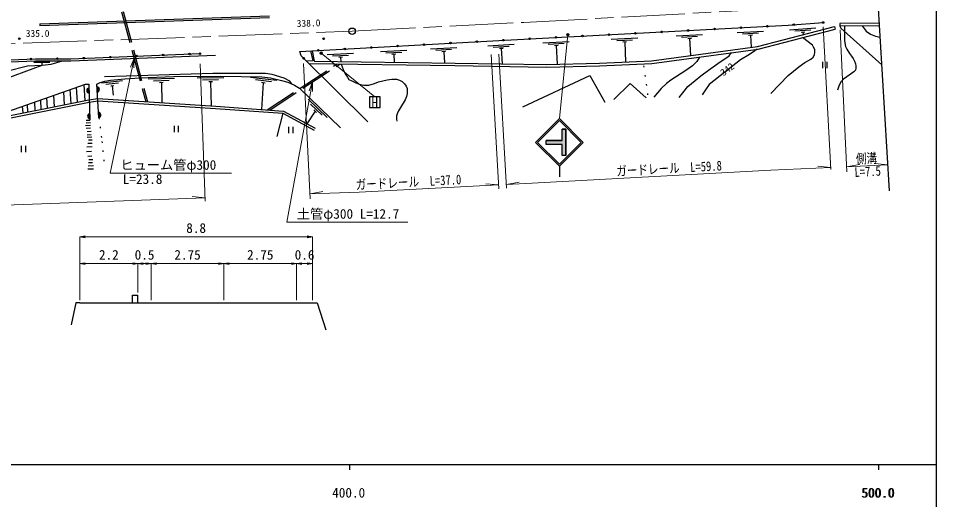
# Model space of a CAD drawing. Units: millimetres at full size, sheet at 1:1000, with parts at other scales. Extents: x 40000 to 680000, y 20000 to 380000.
# Drawn here: x 405402 to 579000, y 198357 to 289324 of the extents above; entities that cross this region are included whole.
import ezdxf
from ezdxf.enums import TextEntityAlignment as Align

# ---------------------------------------------------------------- set-up
doc = ezdxf.new("R2010")
doc.units = ezdxf.units.MM
doc.header["$LTSCALE"] = 1000
for name, pattern in [('CHAIN', [18.5, 12, -1.5, 3.5, -1.5]), ('DASHED', [7.5, 6, -1.5]), ('DOTTED', [1.75, 0.25, -1.5])]:
    doc.linetypes.add(name, pattern=pattern)
for name, color, linetype, lineweight in [('M-BGD', 7, 'Continuous', 25), ('M-BMK', 2, 'CHAIN', 13), ('M-BMK-OTRS', 5, 'Continuous', 25), ('M-BMK-SRVR', 3, 'Continuous', 25), ('M-STR-HTXT', 7, 'Continuous', 13), ('M-STR-STRC', 7, 'Continuous', 25), ('M-TTL-BAND', 7, 'Continuous', 25)]:
    doc.layers.add(name, color=color, linetype=linetype, lineweight=lineweight)
doc.styles.add('ＭＳ ゴシック', font='')
doc.styles.get('ＭＳ ゴシック').set_extended_font_data('MS Gothic')

# ---------------------------------------------------------------- blocks, each defined once
blk = doc.blocks.new('open_arrow')
at = {"color": 0, "linetype": 'Continuous', "lineweight": -2}
blk.add_lwpolyline([(7.5, 1.25), (0, 0), (7.5, -1.25)], dxfattribs=at)

msp = doc.modelspace()

# ---------------------------------------------------------------- hatches: boundary and pattern name
at = {"layer": 'M-BGD'}
for points in [[(551846, 288123, -0.41421), (551985, 288283, -0.41421), (552145, 288145, -1)], [(557405, 288535, -0.41421), (557544, 288695, -0.41421), (557705, 288557, -1)], [(521890, 286500, -1), (522190, 286515, -1)], [(526883, 286760, -0.41421), (527025, 286917, -0.41421), (527183, 286775, -1)], [(531876, 287025, -1), (532176, 287041, -0.41421), (532034, 286883, -0.41421)], [(536869, 287295, -1), (537169, 287311, -0.41421), (537027, 287153, -0.41421)], [(541862, 287564, -1), (542161, 287581, -0.41421), (542020, 287423, -0.41421)], [(546855, 287834, -1), (547154, 287851, -0.41421), (547012, 287693, -0.41421)], [(486939, 284645, -0.41421), (487081, 284803, -0.41421), (487239, 284661, -1)], [(491932, 284921, -0.41421), (492073, 285079, -0.41421), (492231, 284937, -1)], [(496924, 285197, -0.41421), (497066, 285355, -0.41421), (497224, 285214, -1)], [(501917, 285459, -1), (502217, 285474, -1)], [(506911, 285719, -1), (507210, 285734, -1)], [(511904, 285979, -1), (512203, 285995, -1)], [(516897, 286239, -1), (517197, 286255, -1)], [(461978, 283264, -0.41421), (462119, 283422, -0.41421), (462277, 283281, -1)], [(466970, 283540, -0.41421), (467111, 283699, -0.41421), (467269, 283557, -1)], [(471962, 283817, -0.41421), (472104, 283975, -0.41421), (472262, 283833, -1)], [(476955, 284093, -0.41421), (477096, 284251, -0.41421), (477254, 284109, -1)], [(481947, 284369, -0.41421), (482089, 284527, -0.41421), (482247, 284385, -1)], [(407633, 281658, -1), (407933, 281670, -1)], [(412633, 281699, -1), (412933, 281699, -0.41421), (412783, 281549, -0.41421)], [(417631, 281791, -1), (417930, 281803, -0.41421), (417787, 281647, -0.41421)], [(422627, 281989, -1), (422927, 282001, -0.41421), (422783, 281845, -0.41421)], [(427623, 282187, -1), (427923, 282199, -0.41421), (427779, 282043, -0.41421)], [(432619, 282385, -1), (432919, 282397, -0.41421), (432775, 282241, -0.41421)], [(437615, 282583, -1), (437915, 282595, -0.41421), (437771, 282439, -0.41421)], [(439574, 282661, -1), (439874, 282673, -0.41421), (439730, 282517, -0.41421)], [(459174, 281784, -0.41421), (459315, 281942, -0.41421), (459474, 281800, -1)], [(418756, 275168, -0.82183), (418726, 276159)], [(420285, 276385, -0.82183), (420342, 275396)], [(418901, 270371, -0.82183), (418871, 271362)], [(420562, 271556, -0.82183), (420619, 270567)]]:
    msp.add_hatch(color=256, dxfattribs=at).paths.add_polyline_path(points)
at = {"layer": 'M-STR-HTXT'}
for points in [[(509070, 286085, -1), (509455, 286404, -0.41421), (509422, 286052, -0.41421)], [(462407, 282612, -1), (462847, 282852, -1)]]:
    msp.add_hatch(color=256, dxfattribs=at).paths.add_polyline_path(points)
at = {"layer": 'M-STR-STRC'}
msp.add_hatch(color=256, dxfattribs=at).paths.add_polyline_path([(508179, 265514), (508179, 263389), (508929, 263389), (508929, 268389), (508179, 268389), (508179, 266264), (505179, 266264), (505179, 265514)])

# ---------------------------------------------------------------- linework, layer by layer
at = {"layer": 'M-BGD', "linetype": 'DASHED'}
for p, q in [((422980, 297825), (429469, 273575)), ((423280, 297866), (429785, 273554)), ((452427, 272029), (465638, 280702)), ((452921, 271994), (466173, 280694)), ((455382, 271420), (454244, 267006))]:
    msp.add_line(p, q, dxfattribs=at)
at = {"layer": 'M-BGD'}
for p, q in [((409457, 288304), (452895, 289818)), ((409457, 288304), (409468, 288004)), ((409468, 288004), (452906, 289518)), ((568179, 288406), (560717, 288354)), ((560717, 288354), (560721, 287854)), ((546277, 286852), (541284, 286582)), ((545294, 286498), (542299, 286336)), ((556177, 287491), (551191, 287122)), ((555202, 287118), (552210, 286896)), ((554077, 286734), (553379, 286682)), ((553728, 286708), (553762, 286244)), ((559688, 287771), (559813, 287287)), ((568208, 287906), (560721, 287854)), ((509550, 284905), (504557, 284645)), ((522495, 285580), (517502, 285320)), ((521512, 285228), (518516, 285072)), ((520379, 284869), (519680, 284832)), ((520030, 284850), (520191, 281080)), ((534766, 286229), (529773, 285960)), ((533783, 285876), (530788, 285714)), ((532651, 285514), (531952, 285476)), ((532302, 285495), (532475, 282291)), ((544162, 286137), (543463, 286099)), ((543813, 286118), (543924, 283856)), ((478849, 283246), (473857, 282970)), ((488282, 283768), (483290, 283492)), ((487300, 283413), (484305, 283247)), ((486169, 283050), (485470, 283011)), ((485819, 283030), (485936, 280914)), ((499163, 284369), (494170, 284093)), ((498181, 284015), (495185, 283849)), ((497049, 283652), (496350, 283613)), ((496700, 283632), (496860, 280730)), ((508567, 284553), (505571, 284397)), ((507434, 284194), (506735, 284158)), ((507084, 284176), (507268, 280643)), ((471470, 269769), (459324, 281792)), ((468777, 282689), (463785, 282413)), ((467795, 282334), (464800, 282169)), ((466663, 281971), (465964, 281932)), ((466314, 281952), (466356, 281192)), ((477867, 282891), (474872, 282726)), ((476735, 282528), (476036, 282489)), ((476386, 282509), (476467, 281049)), ((411330, 280999), (408330, 280999)), ((409830, 280999), (409828, 280449)), ((557430, 281096), (557430, 279896)), ((558230, 281096), (558230, 279896)), ((434917, 277981), (429920, 277803)), ((444231, 278066), (439231, 278018)), ((454273, 277563), (449308, 278151)), ((416578, 273477), (416411, 276291)), ((418026, 273766), (417846, 276796)), ((418756, 275168), (418726, 276159)), ((420285, 276385), (420342, 275396)), ((425074, 277487), (421095, 277082)), ((424315, 277048), (421927, 276805)), ((423436, 276597), (422879, 276540)), ((423158, 276568), (423340, 274777)), ((433931, 277586), (430933, 277479)), ((432794, 277185), (432095, 277160)), ((432445, 277172), (432514, 273376)), ((443234, 277697), (440234, 277668)), ((442088, 277326), (441388, 277319)), ((441738, 277322), (441822, 272770)), ((453238, 277323), (450258, 277676)), ((451706, 277142), (451352, 272105)), ((452053, 277101), (451358, 277183)), ((410911, 272350), (410794, 274314)), ((412237, 272614), (412108, 274776)), ((414135, 272991), (413990, 275439)), ((415383, 273240), (415226, 275874)), ((406281, 271429), (406206, 272699)), ((407200, 271611), (407117, 273019)), ((408593, 271889), (408497, 273505)), ((409735, 272116), (409628, 273903)), ((463779, 270563), (460189, 274042)), ((462811, 271000), (460656, 273088)), ((418901, 270371), (418871, 271362)), ((420562, 271556), (420619, 270567)), ((461483, 271785), (459944, 269408)), ((461734, 271542), (461232, 272029)), ((418100, 269100), (419059, 269148)), ((418205, 269583), (419063, 269625)), ((418232, 270077), (418908, 270110)), ((418249, 268578), (419064, 268618)), ((418413, 267314), (419158, 267351)), ((418430, 267942), (419173, 267979)), ((434835, 269012), (434835, 267812)), ((435635, 269012), (435635, 267812)), ((456481, 268823), (456481, 267623)), ((457281, 268823), (457281, 267623)), ((418400, 266870), (419304, 266914)), ((418514, 265715), (419369, 265757)), ((418675, 266356), (419336, 266388)), ((405947, 265222), (405947, 264022)), ((406747, 265222), (406747, 264022)), ((418255, 264190), (419199, 264237)), ((418344, 265044), (419353, 265094)), ((418512, 263308), (419288, 263347)), ((418707, 262639), (419469, 262677)), ((418545, 260855), (419627, 260909)), ((418599, 261449), (419602, 261498)), ((418655, 262071), (419422, 262109)), ((427010, 237030), (428010, 237030)), ((427010, 235530), (427010, 237030)), ((428010, 235530), (428010, 237030))]:
    msp.add_line(p, q, dxfattribs=at)
at = {"layer": 'M-BGD', "linetype": 'DOTTED'}
msp.add_line((524423, 274885), (523616, 280722), dxfattribs=at)
at = {"layer": 'M-BGD'}
for points in [[(459324, 281792), (458885, 282226), (458639, 283080), (497337, 285220), (529522, 286897), (550916, 288054), (557555, 288546)], [(460349, 280777), (487947, 280386), (505239, 280084), (515280, 280376), (525163, 280786), (545230, 283530), (559813, 287287)], [(460958, 283208), (461325, 281263), (487955, 280886), (505236, 280584), (515262, 280875), (525119, 281285), (545133, 284022), (559688, 287771)], [(561609, 287860), (561583, 286370), (561583, 285061), (561745, 284004), (562001, 283480), (562504, 282681), (562920, 282190), (563222, 281719), (563491, 281214), (563676, 280740), (563737, 280323), (563747, 279894), (563632, 279542), (563377, 279225), (562009, 278252), (561362, 277828), (560960, 277389), (560563, 276689), (560235, 275739)], [(560721, 287854), (560875, 287474), (568644, 280567)], [(564949, 287883), (565702, 286927), (566480, 286311), (567444, 285987), (568336, 285750)], [(547653, 275141), (550946, 278507), (552970, 280194), (554083, 280980), (555213, 281637), (555627, 282000), (555916, 282459), (555974, 282918), (555974, 283446), (555750, 283905), (555537, 284229), (553657, 285701)], [(460647, 283191), (461041, 281269), (459868, 281253)], [(545057, 283507), (544660, 283188), (543614, 282471), (541921, 281464), (536025, 276793), (535331, 275820), (534665, 274878)], [(332820, 279529), (343356, 279609), (344469, 279680), (354988, 279775), (390786, 280975), (408652, 281699), (415320, 281699), (439724, 282667)], [(344023, 278663), (344068, 278800), (344162, 278939), (344314, 279145), (344494, 279280), (354997, 279375), (390801, 280576), (408660, 281299), (415328, 281299), (442666, 282383)], [(387943, 280480), (387636, 275329), (388158, 275300), (388455, 275011), (399274, 278691), (400672, 278947), (403187, 279339), (407158, 280360), (409910, 280451), (411614, 280642), (413738, 281299)], [(534155, 282016), (533661, 281172), (532835, 280325), (531588, 279462), (528761, 277658), (527959, 277022), (526935, 276093), (525550, 274454)], [(530339, 274392), (530993, 275273), (531981, 276426), (533326, 277604), (534396, 278464), (535862, 279553), (538088, 281114), (539138, 281771), (539748, 282258), (540224, 282846)], [(362878, 260066), (378310, 267470), (389076, 272485), (398880, 276452), (404777, 278618), (409910, 280451)], [(466440, 280691), (466827, 279659), (467172, 278824), (467599, 278218), (467908, 277796), (468415, 277488), (469192, 277127), (469838, 276870), (470728, 276724), (471677, 276724), (472713, 277024), (473512, 277318), (474307, 277537), (475099, 277705), (476036, 277812), (476894, 277801), (477457, 277654), (477985, 277377), (478381, 276961), (478684, 276509), (478874, 276099), (478924, 275788), (478888, 275143), (478773, 274535), (478535, 273953), (477659, 272482), (477273, 271837), (477008, 271297), (476919, 270810), (476919, 270255), (476941, 269919)], [(420621, 270531), (420257, 276873), (420883, 277193), (421777, 277483), (422795, 277617), (425554, 277898), (428396, 278109), (434723, 278334), (443672, 278421), (451423, 278263), (453090, 278066), (455136, 277579), (456362, 277242), (457579, 276727), (458548, 276133), (466270, 268651)], [(457073, 276941), (456694, 277444), (455671, 278023), (453360, 278700), (452141, 278892), (442186, 278927), (421694, 278281)], [(500784, 272576), (513425, 278494), (516297, 273493)], [(397806, 269742), (418099, 276885), (418703, 276914), (418908, 270110)], [(517959, 273993), (521038, 277012), (524107, 274309)], [(378010, 262025), (397806, 269742), (418743, 273908), (420427, 274164), (442703, 272712), (455496, 271813), (461510, 268561)], [(378156, 261653), (397919, 269357), (418812, 273514), (420444, 273762), (442676, 272313), (455382, 271420), (461319, 268209)], [(417010, 235530), (416297, 235530), (415364, 231386)], [(417010, 235530), (428010, 235530), (430510, 235530), (444260, 235530), (458010, 235530), (461010, 235530)], [(461010, 235530), (461904, 235530), (463549, 230464)]]:
    msp.add_lwpolyline(points, dxfattribs=at)
at = {"layer": 'M-BGD', "linetype": 'DOTTED'}
msp.add_lwpolyline([(420621, 270531), (421200, 266061), (421706, 260931)], dxfattribs=at)
at = {"layer": 'M-BGD'}
for centre in [(551996, 288134), (557555, 288546), (522040, 286507), (527033, 286768), (532026, 287033), (537019, 287303), (542012, 287573), (547004, 287842), (405582, 285479), (463121, 285464), (487089, 284653), (492082, 284929), (497074, 285205), (502067, 285466), (507060, 285727), (512054, 285987), (517047, 286247), (462127, 283273), (467120, 283549), (472112, 283825), (477104, 284101), (482097, 284377), (407783, 281664), (412783, 281699), (417781, 281797), (422777, 281995), (427773, 282193), (432769, 282391), (437765, 282589), (439724, 282667), (459324, 281792)]:
    msp.add_circle(centre, 150, dxfattribs=at)
for centre, start, end in [((418839, 275666), 102.8993, 260.5575), ((420216, 275885), 284.45505, 82.11324), ((418983, 270869), 102.8993, 260.5575), ((420493, 271056), 284.45505, 82.11324)]:
    msp.add_arc(centre, 505, start, end, dxfattribs=at)
at = {"layer": 'M-BMK'}
msp.add_lwpolyline([(72382, 299566), (170897, 283933), (179622, 282574), (196438, 280890), (210483, 279946), (221941, 279585), (235861, 279613), (269737, 280357), (344582, 282778), (369339, 283262), (468500, 286894), (500955, 288561), (546149, 290989), (567965, 292011)], dxfattribs=at)
at = {"layer": 'M-BMK-OTRS'}
msp.add_line((570059, 256705), (565650, 331055), dxfattribs=at)
at = {"layer": 'M-BMK-SRVR'}
msp.add_circle((468500, 286894), 600, dxfattribs=at)
at = {"layer": 'M-STR-HTXT'}
for p, q in [((559000, 260774), (557522, 287702)), ((562031, 260324), (560745, 287166)), ((509263, 286245), (507680, 270390)), ((462627, 282732), (472774, 274481)), ((496238, 257118), (494760, 282497)), ((497700, 257203), (496221, 282582)), ((440747, 254754), (439776, 280714)), ((460593, 255211), (459315, 280790)), ((558980, 261131), (556536, 261358)), ((561986, 261271), (564398, 261726)), ((561986, 261271), (569766, 261640)), ((569766, 261640), (567321, 261868)), ((496196, 257850), (493750, 258067)), ((497658, 257925), (500068, 258391)), ((440722, 255430), (438280, 255682)), ((460546, 256156), (462963, 256586)), ((417010, 236030), (417010, 248040)), ((417010, 248039), (461010, 248039)), ((461010, 236030), (461010, 248040)), ((417010, 242976), (428010, 242976)), ((428010, 237530), (428010, 242977)), ((428010, 242976), (430510, 242976)), ((430510, 236030), (430510, 242978)), ((430510, 242977), (444260, 242977)), ((444260, 236030), (444260, 242978)), ((444260, 242977), (458010, 242977)), ((458010, 236030), (458010, 242978)), ((458010, 242976), (461010, 242976))]:
    msp.add_line(p, q, dxfattribs=at)
for points in [[(427275, 281773), (422779, 260054), (445679, 260054)], [(461023, 277313), (456142, 250804), (479042, 250804)], [(497658, 257925), (502552, 258177), (547677, 260601), (558980, 261131)], [(460546, 256156), (469837, 256496), (496196, 257850)], [(334088, 251996), (345372, 252361), (370193, 252847), (440722, 255430)]]:
    msp.add_lwpolyline(points, dxfattribs=at)
for centre in [(509263, 286245), (462627, 282732)]:
    msp.add_circle(centre, 250, dxfattribs=at)
at = {"layer": 'M-STR-STRC'}
for p, q in [((503180, 265890), (507680, 270390)), ((503533, 265890), (507680, 270036)), ((512180, 265890), (507680, 270390)), ((511826, 265890), (507680, 270036)), ((508929, 268389), (508179, 268389)), ((508179, 266264), (508179, 268389)), ((508929, 263389), (508929, 268389)), ((503180, 265890), (507680, 261389)), ((503533, 265890), (507680, 261743)), ((505179, 265514), (505179, 266264)), ((508179, 266264), (505179, 266264)), ((507680, 261743), (511826, 265890)), ((507680, 261390), (512180, 265890)), ((508179, 265514), (505179, 265514)), ((508179, 263389), (508179, 265514)), ((508929, 263389), (508179, 263389)), ((507680, 261389), (507680, 259390))]:
    msp.add_line(p, q, dxfattribs=at)
for points in [[(473774, 274481), (471774, 274481), (471774, 272481), (473774, 272481)], [(505179, 266264), (508179, 266264), (508179, 268389), (508929, 268389), (508929, 263389), (508179, 263389), (508179, 265514), (505179, 265514)]]:
    msp.add_lwpolyline(points, close=True, dxfattribs=at)
at = {"layer": 'M-TTL-BAND'}
for p, q in [((579000, 20000), (579000, 370000)), ((40000, 205000), (579000, 205000)), ((468000, 205000), (468000, 204000)), ((568000, 205000), (568000, 204000))]:
    msp.add_line(p, q, dxfattribs=at)

# ---------------------------------------------------------------- block references
at = {"layer": 'M-STR-HTXT'}
for p, xscale, yscale, rotation in [((427275, 281773), 240, 240, 258.3), ((461023, 277313), 240, 240, 259.6), ((461010, 248039), 133, 133, 180), ((428010, 242976), 133, 133, 180), ((430510, 242976), 133, 133, 180), ((444260, 242977), 133, 133, 180), ((458010, 242977), 133, 133, 180), ((461010, 242976), 133, 133, 180)]:
    msp.add_blockref('open_arrow', p, dxfattribs=dict(at, xscale=xscale, yscale=yscale, rotation=rotation))
at = {"layer": 'M-STR-HTXT', "xscale": 133, "yscale": 133}
for p in [(417010, 248039), (417010, 242976), (428010, 242976), (430510, 242977), (444260, 242977), (458010, 242976)]:
    msp.add_blockref('open_arrow', p, dxfattribs=at)

# ---------------------------------------------------------------- texts
at = {"layer": 'M-BGD', "style": 'ＭＳ ゴシック'}
msp.add_text('338.0', height=1320, rotation=1.764, dxfattribs=at).set_placement((458017, 288356), align=Align.MIDDLE_LEFT)
msp.add_text('335.0', height=1320, dxfattribs=at).set_placement((406795, 286484), align=Align.MIDDLE_LEFT)
msp.add_text('342', height=1320, rotation=36.723, dxfattribs=at).set_placement((539405, 279700), align=Align.MIDDLE_CENTER)
at = {"layer": 'M-STR-HTXT', "style": 'ＭＳ ゴシック', "width": 0.8}
for s, rotation, p in [('側溝', 3.076, (565824, 261384)), ('ガードレール\u3000L=59.8', 3.076, (528486, 259518)), ('ガードレール\u3000L=37.0', 2.94, (479224, 256927))]:
    msp.add_text(s, height=1833, rotation=rotation, dxfattribs=at).set_placement(p, align=Align.BOTTOM_CENTER)
at = {"layer": 'M-STR-HTXT', "style": 'ＭＳ ゴシック'}
for s, p in [('ヒューム管φ300 ', (424679, 260154)), ('土管φ300 L=12.7', (458042, 250904))]:
    msp.add_text(s, height=1833, dxfattribs=at).set_placement(p, align=Align.BOTTOM_LEFT)
at = {"layer": 'M-STR-HTXT', "style": 'ＭＳ ゴシック', "width": 0.8}
msp.add_text('L=7.5', height=1833, rotation=3.076, dxfattribs=at).set_placement((565915, 261304), align=Align.TOP_CENTER)
at = {"layer": 'M-STR-HTXT', "style": 'ＭＳ ゴシック'}
msp.add_text('L=23.8', height=1833, dxfattribs=at).set_placement((425148, 259859), align=Align.TOP_LEFT)
for s, p in [('8.8', (439010, 248226)), ('2.2', (422510, 243164)), ('0.5', (429260, 243164)), ('2.75', (437385, 243165)), ('2.75', (451135, 243165)), ('0.6', (459510, 243164))]:
    msp.add_text(s, height=1833, dxfattribs=at).set_placement(p, align=Align.BOTTOM_CENTER)
at = {"layer": 'M-STR-STRC', "style": 'ＭＳ ゴシック'}
msp.add_text('H', height=1833, rotation=180, dxfattribs=at).set_placement((472774, 273481), align=Align.MIDDLE_CENTER)
at = {"layer": 'M-TTL-BAND', "style": 'ＭＳ ゴシック'}
for s, p in [('400.0', (467844, 198195)), ('500.0', (567844, 198195)), ('500.0', (568000, 198195))]:
    msp.add_text(s, height=1833, dxfattribs=at).set_placement(p, align=Align.BOTTOM_CENTER)

doc.saveas('drawing.dxf')
